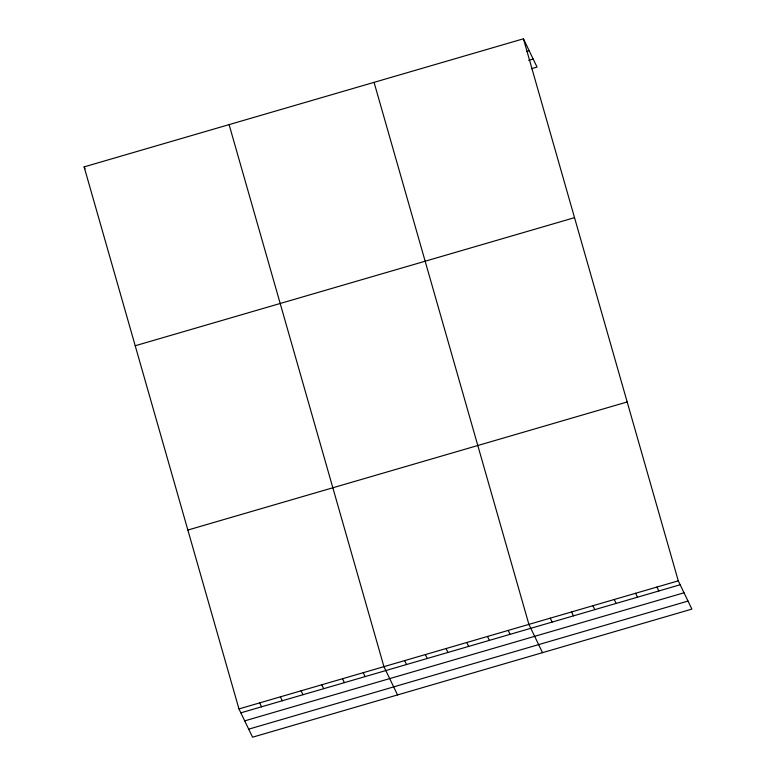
<?xml version="1.0" encoding="UTF-8"?>
<svg xmlns="http://www.w3.org/2000/svg" width="776" height="776" viewBox="0 0 776 776"><rect width="100%" height="100%" fill="white"/><g stroke="black" fill="none" stroke-linecap="round" stroke-linejoin="round"><path stroke-width="1.16" d="M523.431 38.8L678.273 580.836L691.882 609.111L252.569 737.2L238.959 708.924L84.118 166.888L523.431 38.8L537.04 67.076L531.424 68.715M526.933 51.41L529.183 50.75M528.679 60.344L533.17 59.034M135.218 345.756L574.521 217.668M187.87 530.047L627.173 401.968M238.959 708.924L678.273 580.836M240.851 712.834L680.154 584.755M244.712 720.875L684.025 592.786M248.698 729.159L688.011 601.07M656.933 587.063L658.814 590.972M635.592 593.281L637.474 597.19M614.252 599.499L616.134 603.418M592.922 605.726L594.804 609.635M571.582 611.944L573.464 615.863M550.242 618.162L552.124 622.08M542.511 652.664L528.902 624.389L374.061 82.353M508.193 630.422L510.075 634.341M487.483 636.465L489.365 640.375M466.774 642.499L468.655 646.418M446.064 648.542L447.946 652.451M425.355 654.575L427.236 658.494M404.645 660.618L406.527 664.528M397.545 694.927L383.936 666.652L229.095 124.616M363.226 672.695L365.108 676.604M342.517 678.728L344.399 682.647M84.118 166.888L85.069 168.838M321.807 684.772L323.689 688.681M301.098 690.805L302.98 694.724M280.388 696.848L282.27 700.757M259.669 702.881L261.56 706.8"/></g></svg>
